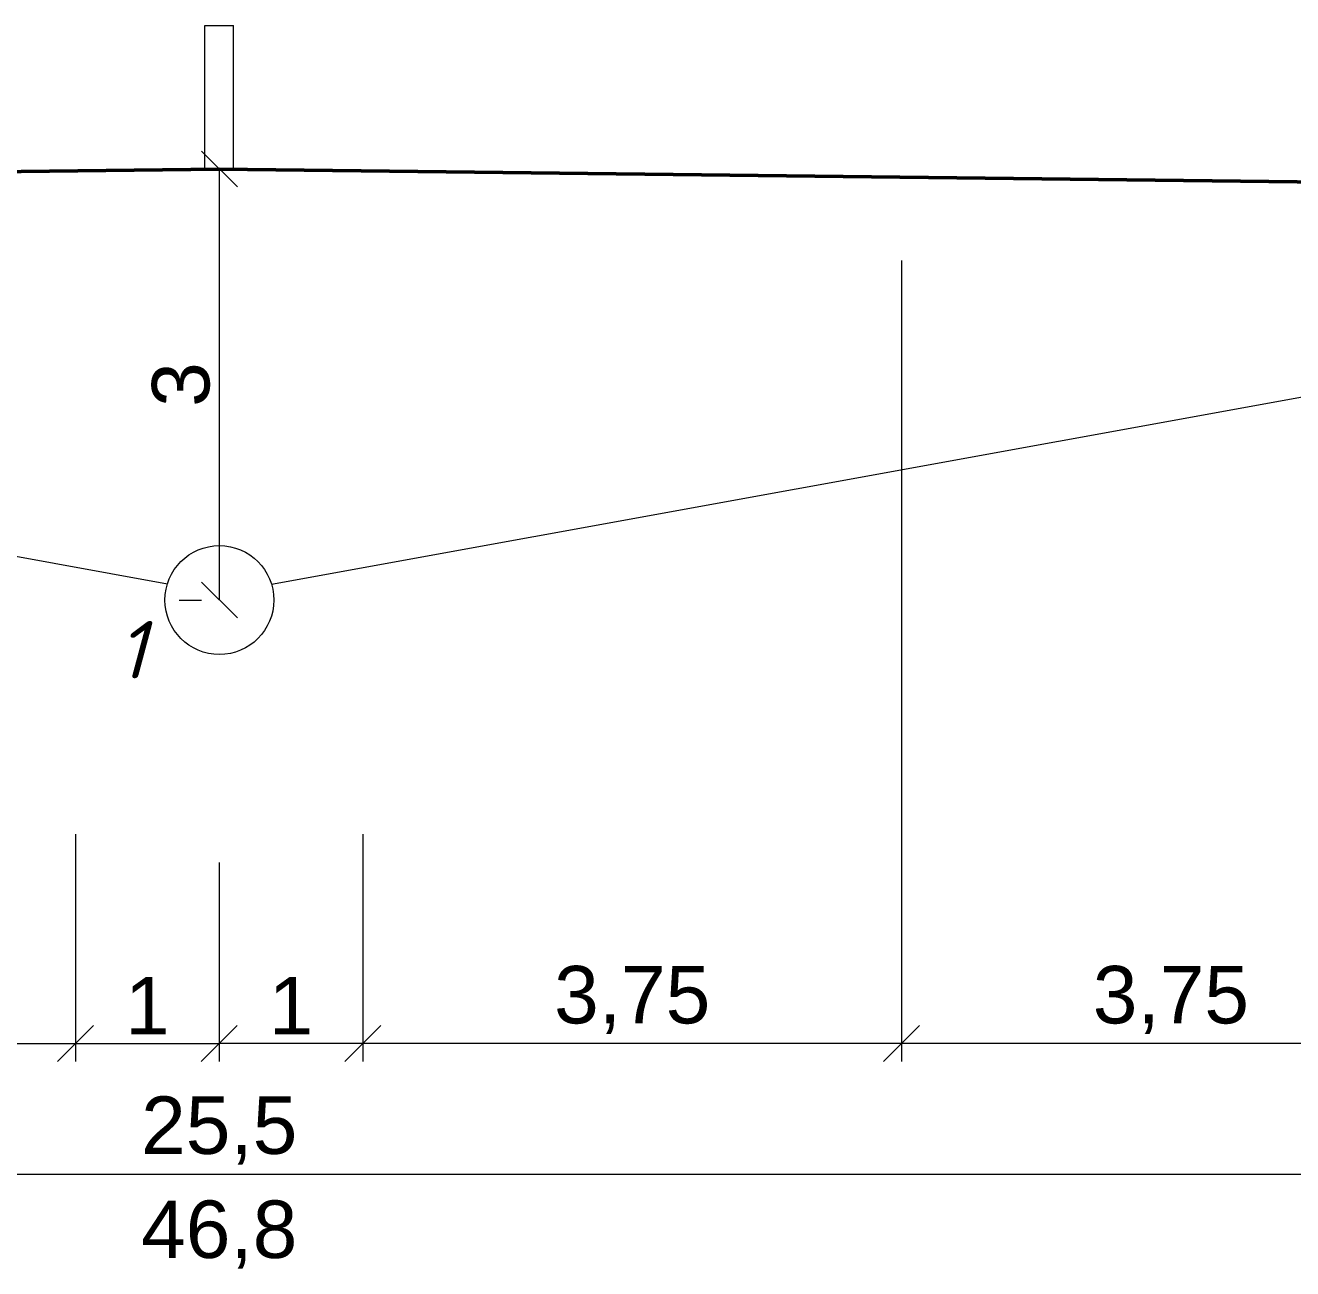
# Model space of a CAD drawing. Header units: millimetres. Extents: x -2123 to 33349, y -614 to 835.
# Drawn here: x 44.6 to 53.42, y -232.3 to -223.65 of the extents above; entities that cross this region are included whole.
import ezdxf

# ---------------------------------------------------------------- set-up
doc = ezdxf.new("R2010")
doc.units = ezdxf.units.MM
doc.layers.get('0').update_dxf_attribs({"lineweight": 15})
for name, color, linetype, lineweight in [('Дор. Розм.', 7, 'Continuous', 50), ('Линия 0.2', 220, 'Continuous', 20), ('Линия 0.5', 26, 'Continuous', 50), ('Размер', 94, 'Continuous', 15)]:
    doc.layers.add(name, color=color, linetype=linetype, lineweight=lineweight)
doc.styles.get("Standard").update_dxf_attribs({"font": 'arial.ttf'})
doc.styles.add('стиль1', font='isocpeui.ttf')
doc.dimstyles.new('М-100', dxfattribs={"dimscale": 100, "dimtxt": 4, "dimasz": 2.5, "dimexe": 1.25, "dimexo": 3, "dimtad": 1, "dimlfac": 0.001, "dimtxsty": 'Standard', "dimblk": 'OBLIQUE', "dimcen": 2.5, "dimadec": 0, "dimazin": 0, "dimtfac": 1, "dimtmove": 0, "dimatfit": 3, "dimldrblk": 'OBLIQUE', "dimfxl": 1.25, "dimlwd": -1, "dimlwe": -1, "dimarcsym": 0})

# ---------------------------------------------------------------- blocks, each defined once
blk = doc.blocks.new('_Oblique')
at = {"color": 0, "linetype": 'ByBlock', "lineweight": -2}
blk.add_line((-0.5, -0.5), (0.5, 0.5), dxfattribs=at)
blk = doc.blocks.new('*D339')
at = {"layer": 'Defpoints', "color": 0, "ltscale": 1000, "transparency": 16777216}
for p in [(32348.8, 17007.6), (36098.8, 13466.4), (36098.8, 11709.8)]:
    blk.add_point(p, dxfattribs=at)
at = {"layer": 'Размер', "color": 0, "ltscale": 1000, "transparency": 16777216}
for p, q in [((32348.8, 16707.6), (32348.8, 11584.8)), ((36098.8, 13166.4), (36098.8, 11584.8)), ((32348.8, 11709.8), (36098.8, 11709.8))]:
    blk.add_line(p, q, dxfattribs=at)
at = {"layer": 'Размер', "color": 0, "ltscale": 1000, "transparency": 16777216, "xscale": 250, "yscale": 250, "zscale": 250, "rotation": 180}
blk.add_blockref('_Oblique', (32348.8, 11709.8), dxfattribs=at)
at = {"layer": 'Размер', "color": 0, "ltscale": 1000, "transparency": 16777216, "xscale": 250, "yscale": 250, "zscale": 250}
blk.add_blockref('_Oblique', (36098.8, 11709.8), dxfattribs=at)
at = {"layer": 'Размер', "color": 0, "ltscale": 1000, "transparency": 16777216, "insert": (34223.8, 12012.7), "char_height": 400, "attachment_point": 5}
blk.add_mtext('3,75', dxfattribs=at)
blk = doc.blocks.new('*D340')
at = {"layer": 'Defpoints', "color": 0, "ltscale": 1000, "transparency": 16777216}
for p in [(36098.8, 13466.4), (37098.8, 13268.8), (37098.8, 11709.8)]:
    blk.add_point(p, dxfattribs=at)
at = {"layer": 'Размер', "color": 0, "ltscale": 1000, "transparency": 16777216}
for p, q in [((36098.8, 13166.4), (36098.8, 11584.8)), ((37098.8, 12968.8), (37098.8, 11584.8)), ((36098.8, 11709.8), (37098.8, 11709.8))]:
    blk.add_line(p, q, dxfattribs=at)
at = {"layer": 'Размер', "color": 0, "ltscale": 1000, "transparency": 16777216, "xscale": 250, "yscale": 250, "zscale": 250, "rotation": 180}
blk.add_blockref('_Oblique', (36098.8, 11709.8), dxfattribs=at)
at = {"layer": 'Размер', "color": 0, "ltscale": 1000, "transparency": 16777216, "xscale": 250, "yscale": 250, "zscale": 250}
blk.add_blockref('_Oblique', (37098.8, 11709.8), dxfattribs=at)
at = {"layer": 'Размер', "color": 0, "ltscale": 1000, "transparency": 16777216, "insert": (36598.8, 11973.1), "char_height": 400, "attachment_point": 5}
blk.add_mtext('1', dxfattribs=at)
blk = doc.blocks.new('*D343')
at = {"layer": 'Defpoints', "color": 0, "ltscale": 1000, "transparency": 16777216}
for p in [(45598.8, 17439.7), (41848.8, 15381.1), (41848.8, 11709.8)]:
    blk.add_point(p, dxfattribs=at)
at = {"layer": 'Размер', "color": 0, "ltscale": 1000, "transparency": 16777216}
for p, q in [((45598.8, 17139.7), (45598.8, 11584.8)), ((41848.8, 15081.1), (41848.8, 11584.8)), ((45598.8, 11709.8), (41848.8, 11709.8))]:
    blk.add_line(p, q, dxfattribs=at)
at = {"layer": 'Размер', "color": 0, "ltscale": 1000, "transparency": 16777216, "xscale": 250, "yscale": 250, "zscale": 250, "rotation": 180}
blk.add_blockref('_Oblique', (41848.8, 11709.8), dxfattribs=at)
at = {"layer": 'Размер', "color": 0, "ltscale": 1000, "transparency": 16777216, "xscale": 250, "yscale": 250, "zscale": 250}
blk.add_blockref('_Oblique', (45598.8, 11709.8), dxfattribs=at)
at = {"layer": 'Размер', "color": 0, "ltscale": 1000, "transparency": 16777216, "insert": (43723.8, 12012.7), "char_height": 400, "attachment_point": 5}
blk.add_mtext('3,75', dxfattribs=at)
blk = doc.blocks.new('*D344')
at = {"layer": 'Defpoints', "color": 0, "ltscale": 1000, "transparency": 16777216}
for p in [(41848.8, 17460.4), (38098.8, 13466.4), (38098.8, 11709.8)]:
    blk.add_point(p, dxfattribs=at)
at = {"layer": 'Размер', "color": 0, "ltscale": 1000, "transparency": 16777216}
for p, q in [((41848.8, 17160.4), (41848.8, 11584.8)), ((38098.8, 13166.4), (38098.8, 11584.8)), ((41848.8, 11709.8), (38098.8, 11709.8))]:
    blk.add_line(p, q, dxfattribs=at)
at = {"layer": 'Размер', "color": 0, "ltscale": 1000, "transparency": 16777216, "xscale": 250, "yscale": 250, "zscale": 250, "rotation": 180}
blk.add_blockref('_Oblique', (38098.8, 11709.8), dxfattribs=at)
at = {"layer": 'Размер', "color": 0, "ltscale": 1000, "transparency": 16777216, "xscale": 250, "yscale": 250, "zscale": 250}
blk.add_blockref('_Oblique', (41848.8, 11709.8), dxfattribs=at)
at = {"layer": 'Размер', "color": 0, "ltscale": 1000, "transparency": 16777216, "insert": (39973.8, 12012.7), "char_height": 400, "attachment_point": 5}
blk.add_mtext('3,75', dxfattribs=at)
blk = doc.blocks.new('*D345')
at = {"layer": 'Defpoints', "color": 0, "ltscale": 1000, "transparency": 16777216}
for p in [(38098.8, 13466.4), (37098.8, 13268.8), (37098.8, 11709.8)]:
    blk.add_point(p, dxfattribs=at)
at = {"layer": 'Размер', "color": 0, "ltscale": 1000, "transparency": 16777216}
for p, q in [((38098.8, 13166.4), (38098.8, 11584.8)), ((37098.8, 12968.8), (37098.8, 11584.8)), ((38098.8, 11709.8), (37098.8, 11709.8))]:
    blk.add_line(p, q, dxfattribs=at)
at = {"layer": 'Размер', "color": 0, "ltscale": 1000, "transparency": 16777216, "xscale": 250, "yscale": 250, "zscale": 250, "rotation": 180}
blk.add_blockref('_Oblique', (37098.8, 11709.8), dxfattribs=at)
at = {"layer": 'Размер', "color": 0, "ltscale": 1000, "transparency": 16777216, "xscale": 250, "yscale": 250, "zscale": 250}
blk.add_blockref('_Oblique', (38098.8, 11709.8), dxfattribs=at)
at = {"layer": 'Размер', "color": 0, "ltscale": 1000, "transparency": 16777216, "insert": (37598.8, 11973.1), "char_height": 400, "attachment_point": 5}
blk.add_mtext('1', dxfattribs=at)
blk = doc.blocks.new('*D349')
at = {"layer": 'Defpoints', "color": 0, "ltscale": 1000, "transparency": 16777216}
for p in [(37100.2, 17796.8), (37120.8, 17796.8), (37120.8, 14796.8)]:
    blk.add_point(p, dxfattribs=at)
at = {"layer": 'Размер', "color": 0, "ltscale": 1000, "transparency": 16777216}
for p, q in [((36820.8, 17796.8), (36975.2, 17796.8)), ((37100.2, 14796.8), (37100.2, 17796.8)), ((36820.8, 14796.8), (36975.2, 14796.8))]:
    blk.add_line(p, q, dxfattribs=at)
at = {"layer": 'Размер', "color": 0, "ltscale": 1000, "transparency": 16777216, "xscale": 250, "yscale": 250, "zscale": 250}
for p, rotation in [((37100.2, 17796.8), 90), ((37100.2, 14796.8), 270)]:
    blk.add_blockref('_Oblique', p, dxfattribs=dict(at, rotation=rotation))
at = {"layer": 'Размер', "color": 0, "ltscale": 1000, "transparency": 16777216, "insert": (36833.3, 16296.8), "char_height": 400, "attachment_point": 5, "rotation": 90}
blk.add_mtext('3', dxfattribs=at)
blk = doc.blocks.new('*D350')
at = {"layer": 'Defpoints', "color": 0, "ltscale": 1000, "transparency": 16777216}
for p in [(60498.8, 13028.1), (13698.8, 11709.8), (60498.8, 10077.2)]:
    blk.add_point(p, dxfattribs=at)
at = {"layer": 'Размер', "color": 0, "ltscale": 1000, "transparency": 16777216}
for p, q in [((60498.8, 12728.1), (60498.8, 9952.2)), ((13698.8, 11409.8), (13698.8, 9952.2)), ((13698.8, 10077.2), (60498.8, 10077.2))]:
    blk.add_line(p, q, dxfattribs=at)
at = {"layer": 'Размер', "color": 0, "ltscale": 1000, "transparency": 16777216, "xscale": 250, "yscale": 250, "zscale": 250, "rotation": 180}
blk.add_blockref('_Oblique', (13698.8, 10077.2), dxfattribs=at)
at = {"layer": 'Размер', "color": 0, "ltscale": 1000, "transparency": 16777216, "xscale": 250, "yscale": 250, "zscale": 250}
blk.add_blockref('_Oblique', (60498.8, 10077.2), dxfattribs=at)
at = {"layer": 'Размер', "color": 0, "ltscale": 1000, "transparency": 16777216, "insert": (37098.8, 10380), "char_height": 400, "attachment_point": 5}
blk.add_mtext('46,8', dxfattribs=at)
blk = doc.blocks.new('*D376')
at = {"layer": 'Defpoints', "color": 0, "ltscale": 1000, "transparency": 16777216}
for p in [(24348.8, 11709.8), (49848.8, 11709.8), (49848.8, 10801.5)]:
    blk.add_point(p, dxfattribs=at)
at = {"layer": 'Размер', "color": 0, "ltscale": 1000, "transparency": 16777216}
for p, q in [((24348.8, 11409.8), (24348.8, 10676.5)), ((49848.8, 11409.8), (49848.8, 10676.5)), ((24348.8, 10801.5), (49848.8, 10801.5))]:
    blk.add_line(p, q, dxfattribs=at)
at = {"layer": 'Размер', "color": 0, "ltscale": 1000, "transparency": 16777216, "xscale": 250, "yscale": 250, "zscale": 250, "rotation": 180}
blk.add_blockref('_Oblique', (24348.8, 10801.5), dxfattribs=at)
at = {"layer": 'Размер', "color": 0, "ltscale": 1000, "transparency": 16777216, "xscale": 250, "yscale": 250, "zscale": 250}
blk.add_blockref('_Oblique', (49848.8, 10801.5), dxfattribs=at)
at = {"layer": 'Размер', "color": 0, "ltscale": 1000, "transparency": 16777216, "insert": (37098.8, 11104.4), "char_height": 400, "attachment_point": 5}
blk.add_mtext('25,5', dxfattribs=at)
blk = doc.blocks.new('2')
at = {"layer": 'Линия 0.2', "color": 0, "ltscale": 1000}
for p, q in [((36738.062, 14908.353), (24948.804, 17046.783)), ((37462.355, 14908.353), (49248.804, 17046.783))]:
    blk.add_line(p, q, dxfattribs=at)
blk.add_circle((37100.209, 14796.77), 378.947, dxfattribs=at)
at = {"layer": 'Линия 0.5', "color": 0, "ltscale": 1000}
for p in [(24348.816, 17646.783), (49848.793, 17646.783)]:
    blk.add_line(p, (37098.804, 17796.783), dxfattribs=at)
at = {"layer": 'Размер', "color": 0, "ltscale": 1000}
for p, q in [((36998.804, 17796.783), (36998.804, 18796.783)), ((36998.804, 18796.783), (37198.804, 18796.783)), ((37198.804, 17796.783), (37198.804, 18796.783))]:
    blk.add_line(p, q, dxfattribs=at)
at = {"color": 0, "ltscale": 1000, "insert": (36387.164, 14650.992), "char_height": 400, "width": 760, "attachment_point": 1, "style": 'стиль1'}
blk.add_mtext('{\\fISOCPEUR|b0|i1|c204|p34;1}', dxfattribs=at)
at = {"layer": 'Размер', "color": 0, "ltscale": 1000}
for base, p1, p2, angle, picture, middle in [((37100.209, 17796.77), (37120.815, 14796.77), (37120.815, 17796.77), 90, '*D349', (36833.343, 16296.77)), ((38098.804, 11709.785), (41848.804, 17460.381), (38098.804, 13466.365), 180, '*D344', (39973.804, 12012.667)), ((41848.804, 11709.785), (45598.804, 17439.717), (41848.804, 15381.113), 180, '*D343', (43723.804, 12012.667)), ((37098.804, 11709.785), (38098.804, 13466.365), (37098.804, 13268.753), 180, '*D345', (37598.804, 11973.104))]:
    dim = blk.add_linear_dim(base=base, p1=p1, p2=p2, angle=angle, dimstyle='М-100', dxfattribs=at)
    dim.commit()
    dim.dimension.update_dxf_attribs({"geometry": picture, "text_midpoint": middle})
for base, p1, p2, picture, middle in [((36098.804, 11709.785), (32348.804, 17007.563), (36098.804, 13466.365), '*D339', (34223.804, 12012.667)), ((37098.804, 11709.785), (36098.804, 13466.365), (37098.804, 13268.753), '*D340', (36598.804, 11973.104)), ((49848.804, 10801.546), (24348.804, 11709.785), (49848.804, 11709.785), '*D376', (37098.804, 11104.428))]:
    dim = blk.add_linear_dim(base=base, p1=p1, p2=p2, dimstyle='М-100', dxfattribs=at)
    dim.commit()
    dim.dimension.update_dxf_attribs({"geometry": picture, "text_midpoint": middle})
dim = blk.add_linear_dim(base=(60498.804, 10077.164), p1=(13698.804, 11709.785), p2=(60498.804, 13028.099), dimstyle='М-100', dxfattribs=at)
dim.commit()
dim.dimension.update_dxf_attribs({"geometry": '*D350', "text_midpoint": (37098.804, 10077.164), "dimtype": 128})

msp = doc.modelspace()

# ---------------------------------------------------------------- block references
at = {"layer": 'Дор. Розм.', "xscale": 0.001, "yscale": 0.001, "zscale": 0.001}
msp.add_blockref('2', (8.8515, -242.4478), dxfattribs=at)

doc.saveas('drawing.dxf')
